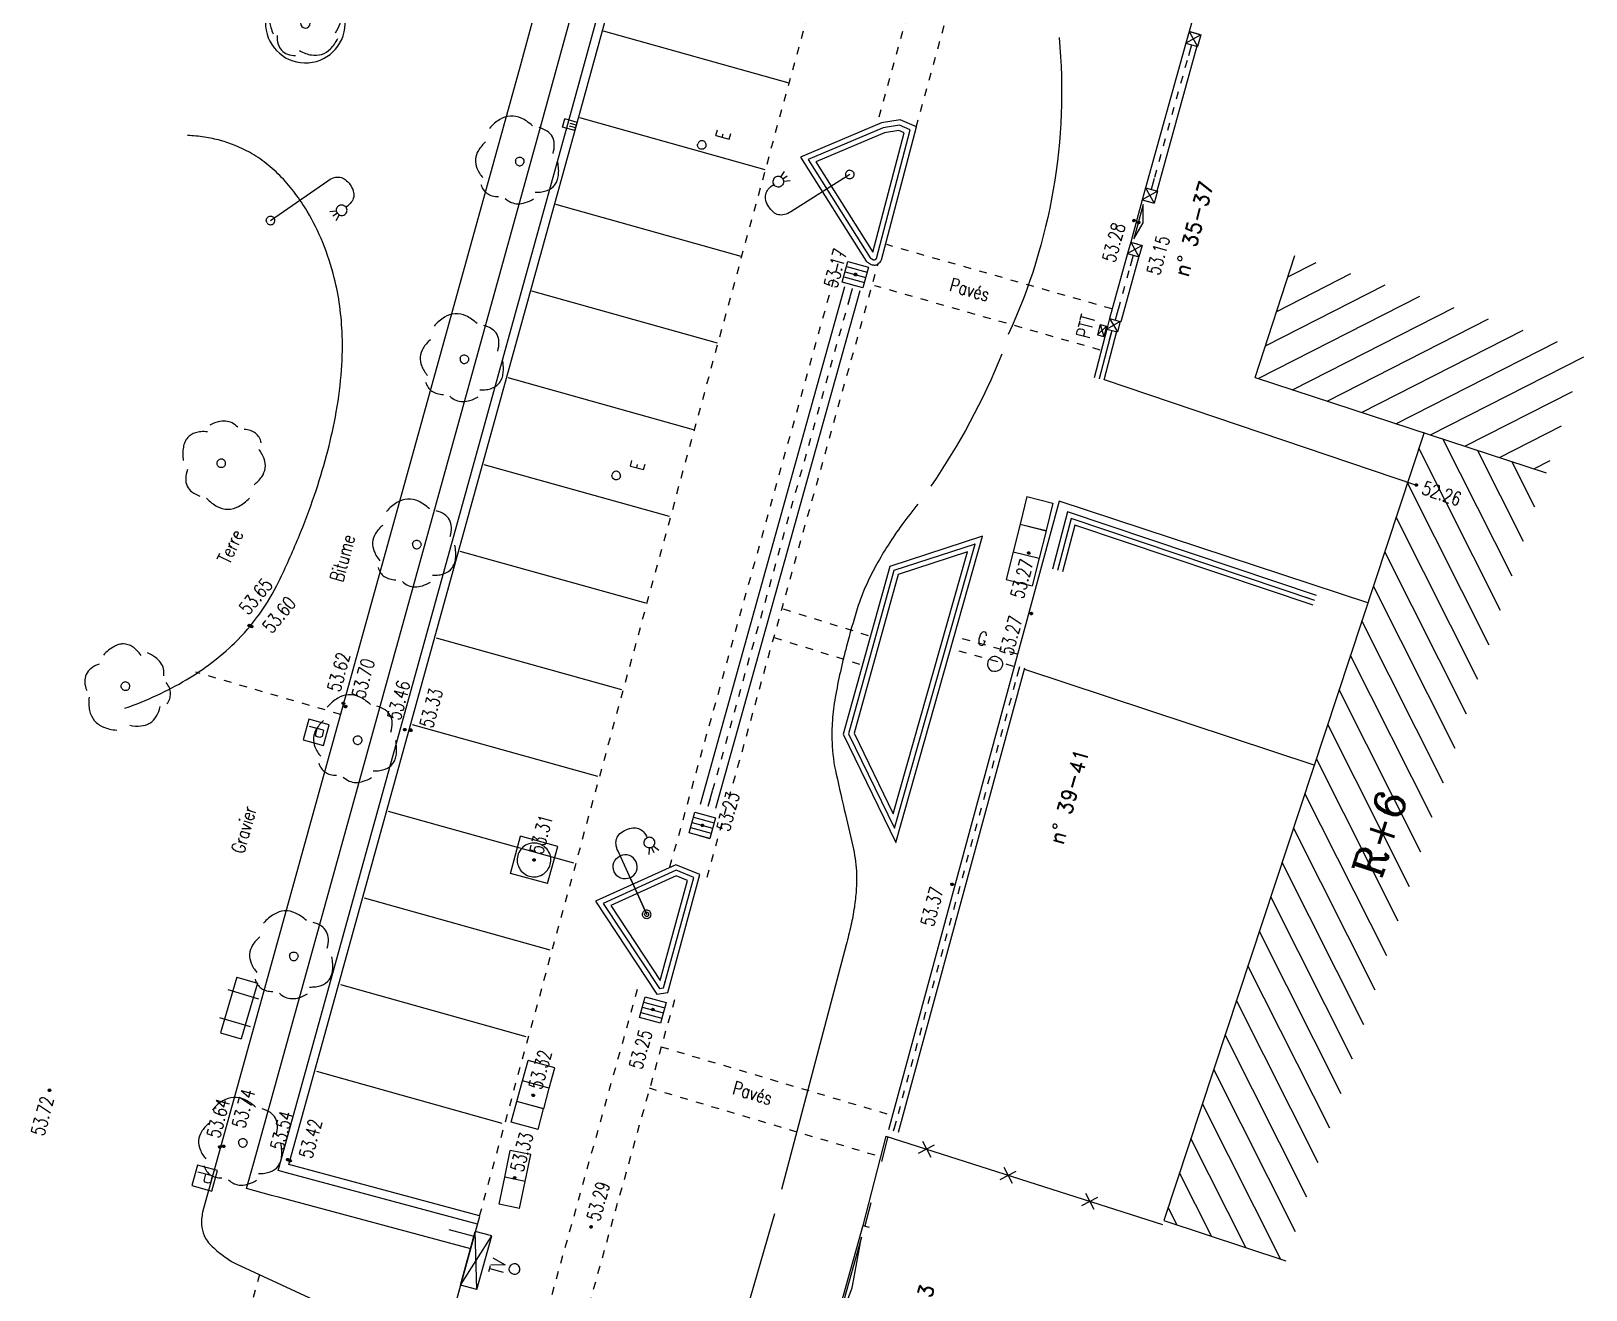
# Model space of a CAD drawing. Extents: x 661720 to 661930, y 6866381 to 6866956.
# Drawn here: x 661842.93 to 661879.24, y 6866882.86 to 6866912.25 of the extents above; entities that cross this region are included whole.
import ezdxf
from ezdxf.enums import TextEntityAlignment as Align

# ---------------------------------------------------------------- set-up
doc = ezdxf.new("R2010")
doc.units = 0
for name, pattern in [('CONTINU', [0]), ('JSI_007', [0.8, 0.3, -0.5]), ('JSI_MCL0', [1, 0.5, 0.5]), ('JSI_MCL3', [4.5, 3, -1.5]), ('JSI_TCO', [1, 0.5, 0.5]), ('JSI_TCO2', [1, 0.5, 0.5]), ('JSI_TIC', [0.2, 0.08, 0.01, -0.1, 0.01])]:
    doc.linetypes.add(name, pattern=pattern)
doc.layers.get('0').update_dxf_attribs({"linetype": 'CONTINUOUS'})
for name, color, linetype in [('ALTI', 140, 'CONTINUOUS'), ('BATI', 6, 'CONTINUOUS'), ('BORDURE', 7, 'CONTINU'), ('HACHURE', 7, 'CONTINUOUS'), ('LIMITE', 7, 'CONTINUOUS'), ('MARQUAGE', 7, 'CONTINUOUS'), ('MOB', 6, 'CONTINUOUS'), ('OBJASS', 22, 'CONTINUOUS'), ('OBJDIVERS', 104, 'CONTINUOUS'), ('OBJEAU', 4, 'CONTINUOUS'), ('OBJEP', 220, 'CONTINUOUS'), ('OBJGAZ', 30, 'CONTINUOUS'), ('OBJTELECOM', 3, 'CONTINUOUS'), ('SIGNAL', 6, 'CONTINUOUS'), ('TEXTE', 7, 'CONTINUOUS'), ('VEGETATION', 3, 'CONTINUOUS'), ('VOIRIE', 7, 'CONTINUOUS')]:
    doc.layers.add(name, color=color, linetype=linetype)
doc.styles.add('5-2', font='romand.shx', dxfattribs={"height": 0.35})
doc.styles.add('7-2', font='romanc.shx', dxfattribs={"height": 0.7})
doc.styles.get("Standard").update_dxf_attribs({"font": 'romans.shx'})
doc.linetypes.add('JSI_HAIED', pattern='A,0.48,0.06,-0.1,[138,jsi_form.shx,S=0.05,R=0,X=-0.1,Y=0],0.06', length=0.7)
doc.linetypes.add('JSI_HAIEG', pattern='A,0.48,0.06,-0.1,[137,jsi_form.shx,S=0.05,R=0,X=-0.1,Y=0],0.06', length=0.7)
doc.linetypes.add('JSI_MUD', pattern='A,0.0001,[130,jsi_form.shx,S=0.5,R=0,X=0.875,Y=0],-0.75', length=0.7501)
doc.linetypes.add('JSI_MUG', pattern='A,0.0001,[130,jsi_form.shx,S=0.5,R=0,X=-0.125,Y=0],-0.75', length=0.7501)
doc.linetypes.add('JSI_MUR', pattern='A,1e-06,-0.5,[130,jsi_form.shx,S=0.7,R=315,X=0.05,Y=0],-0.5', length=1.000001)

# ---------------------------------------------------------------- blocks, each defined once
blk = doc.blocks.new('$B_200')
at = {"color": 0, "linetype": 'BYBLOCK', "flags": 128}
for points in [[(0, -0.5, -0.414214), (-0.5, 0, -0.414214), (0, 0.5)], [(0, -0.5, 0.414214), (0.5, 0, 0.414214), (0, 0.5)]]:
    blk.add_lwpolyline(points, format="xyb", dxfattribs=at)
blk = doc.blocks.new('$B_220')
at = {"color": 0, "linetype": 'BYBLOCK', "flags": 128}
for points in [[(0.297, 0.272, 0.039633), (0.273, 0.344, 0.053426), (0.241, 0.401, 0.147584), (0.154, 0.47, 0.071882), (0.099, 0.483, 0.058066), (0.036, 0.48, 0.043501), (-0.035, 0.463, 0.032041), (-0.113, 0.431)], [(-0.195, 0.351, 0.077685), (-0.303, 0.336, 0.115926), (-0.379, 0.292, 0.119307), (-0.426, 0.217, 0.082378), (-0.441, 0.113)], [(0.461, -0.046, 0.087593), (0.487, 0.033, 0.096392), (0.482, 0.113, 0.080457), (0.446, 0.192, 0.056881), (0.379, 0.272)], [(-0.441, 0.033, 0.03619), (-0.474, -0.044, 0.046233), (-0.492, -0.116, 0.121403), (-0.482, -0.245, 0.119181), (-0.41, -0.354, 0.044648), (-0.351, -0.401, 0.034835), (-0.277, -0.443)], [(0.379, -0.364, 0.076898), (0.431, -0.319, 0.090424), (0.461, -0.265, 0.083207), (0.472, -0.2, 0.062964), (0.461, -0.126)], [(-0.113, -0.443, 0.078382), (0.005, -0.498, 0.113914), (0.113, -0.503, 0.115194), (0.21, -0.458, 0.080222), (0.297, -0.364)]]:
    blk.add_lwpolyline(points, format="xyb", dxfattribs=at)
blk = doc.blocks.new('$B_044')
at = {"color": 0, "linetype": 'BYBLOCK', "flags": 128}
for points in [[(0, 0, -1), (1, 0, -1)], [(0.438, 0, -1), (0.562, 0, -1)]]:
    blk.add_lwpolyline(points, format="xyb", close=True, dxfattribs=at)
for points in [[(0.766, 0.24, 0.039641), (0.742, 0.312, 0.053435), (0.71, 0.37, 0.147588), (0.623, 0.439, 0.071871), (0.567, 0.452, 0.058054), (0.505, 0.449, 0.043491), (0.434, 0.432, 0.032034), (0.356, 0.399)], [(0.336, 0.351, 0.077654), (0.229, 0.336, 0.115902), (0.152, 0.292, 0.119329), (0.106, 0.217, 0.08241), (0.09, 0.113)], [(0.899, 0.016, 0.087593), (0.924, 0.096, 0.096392), (0.919, 0.175, 0.080457), (0.884, 0.255, 0.056881), (0.817, 0.334)], [(0.153, 0.065, 0.036197), (0.119, -0.012, 0.046233), (0.102, -0.084, 0.121364), (0.112, -0.213, 0.119115), (0.184, -0.323, 0.044629), (0.243, -0.37, 0.034825), (0.317, -0.412)], [(0.848, -0.27, 0.076866), (0.899, -0.226, 0.090423), (0.93, -0.171, 0.083241), (0.94, -0.106, 0.063003), (0.93, -0.032)], [(0.387, -0.381, 0.078382), (0.505, -0.435, 0.113914), (0.613, -0.44, 0.115194), (0.71, -0.396, 0.080222), (0.797, -0.302)]]:
    blk.add_lwpolyline(points, format="xyb", dxfattribs=at)
blk = doc.blocks.new('$B_100')
at = {"color": 0, "linetype": 'BYBLOCK', "flags": 128}
for points in [[(0, 0.625, -0.4142136), (-0.1875, 0.8125, -0.4142136), (0, 1)], [(0, 0.625, 0.4142136), (0.1875, 0.8125, 0.4142136), (0, 1)]]:
    blk.add_lwpolyline(points, format="xyb", dxfattribs=at)
blk.add_lwpolyline([(0, 0.625), (0, 0)], dxfattribs=at)
blk = doc.blocks.new('$B_030')
at = {"color": 0, "linetype": 'BYBLOCK', "flags": 128}
for points in [[(0, 0), (0, 1)], [(0, 1), (1, 1)], [(0, 1), (1, 0)], [(0, 0), (1, 1)], [(1, 0), (1, 1)], [(0, 0), (1, 0)]]:
    blk.add_lwpolyline(points, dxfattribs=at)
blk = doc.blocks.new('$B_001')
at = {"color": 0, "linetype": 'BYBLOCK', "flags": 128}
for points in [[(0, 0), (0, 1)], [(0, 1), (1, 1)], [(1, 0), (1, 1)], [(0, 0), (1, 0)]]:
    blk.add_lwpolyline(points, dxfattribs=at)
blk = doc.blocks.new('$B_130')
at = {"color": 0, "linetype": 'BYBLOCK', "flags": 128}
for points in [[(0, 0), (0, 0.812, -0.08), (0.012, 0.895, -0.117647), (0.047, 0.953, -0.117647), (0.105, 0.988, -0.08), (0.188, 1, -0.08), (0.27, 0.988, -0.117647), (0.328, 0.953, -0.117647), (0.363, 0.895, -0.08), (0.375, 0.812)], [(0.375, 0.688, -0.414214), (0.312, 0.75, -0.414214), (0.375, 0.812)], [(0.375, 0.688, 0.414214), (0.438, 0.75, 0.414214), (0.375, 0.812)]]:
    blk.add_lwpolyline(points, format="xyb", dxfattribs=at)
for points in [[(0.344, 0.688), (0.312, 0.625)], [(0.375, 0.688), (0.375, 0.625)], [(0.406, 0.688), (0.438, 0.625)]]:
    blk.add_lwpolyline(points, dxfattribs=at)
blk = doc.blocks.new('$B_021')
at = {"color": 0, "linetype": 'BYBLOCK', "flags": 128}
for points in [[(0, 0), (0, 1)], [(0, 1), (1, 1)], [(0, 0), (1, 0)], [(0.34, 0), (0.34, 0.5)], [(0.66, 0), (0.66, 0.5)], [(1, 0), (1, 1)]]:
    blk.add_lwpolyline(points, dxfattribs=at)
blk = doc.blocks.new('$B_020')
at = {"color": 0, "linetype": 'BYBLOCK', "flags": 128}
for points in [[(0, 0), (0, 1)], [(0, 1), (1, 1)], [(1, 0), (1, 1)], [(0, 0), (1, 0)]]:
    blk.add_lwpolyline(points, dxfattribs=at)
for points in [[(0.5, 0.0625, -0.4142136), (0.0625, 0.5, -0.4142136), (0.5, 0.9375)], [(0.5, 0.0625, 0.4142136), (0.9375, 0.5, 0.4142136), (0.5, 0.9375)]]:
    blk.add_lwpolyline(points, format="xyb", dxfattribs=at)
blk = doc.blocks.new('$B_230')
blk.add_lwpolyline([(-0.498, -0.488), (0.498, -0.488), (0.498, 0.488), (-0.498, 0.488)], close=True)
at = {"color": 0, "linetype": 'BYBLOCK', "flags": 128}
for points in [[(-0.193, 0.309), (0.119, 0.315), (0.184, 0.222), (0.186, 0.066), (0.125, 0.002), (-0.187, -0.003)], [(-0.193, 0.309), (-0.181, -0.378)]]:
    blk.add_lwpolyline(points, dxfattribs=at)
blk = doc.blocks.new('$B_046')
at = {"color": 0, "linetype": 'BYBLOCK', "flags": 128}
for points in [[(0.25, -0.25), (0.25, 1.25)], [(0.75, -0.25), (0.75, 1.25)], [(0, 0), (0, 1)], [(0, 1), (1, 1)], [(1, 0), (1, 1)], [(0, 0), (1, 0)]]:
    blk.add_lwpolyline(points, dxfattribs=at)
blk = doc.blocks.new('$B_028')
at = {"color": 0, "linetype": 'BYBLOCK', "flags": 128}
for points in [[(0, 0.5), (0, -0.5), (0.094, -0.062)], [(-0.5, -0.5), (-0.5, 0)], [(0.5, 0), (0.5, -0.5)], [(-0.094, -0.062), (0, -0.5)], [(-0.5, -0.5), (0.5, -0.5)]]:
    blk.add_lwpolyline(points, dxfattribs=at)
blk = doc.blocks.new('$B_027')
at = {"color": 0, "linetype": 'BYBLOCK', "flags": 128}
for points in [[(-0.5, -0.5), (0.5, -0.5), (0.5, -0.188)], [(-0.5, -0.5), (-0.5, -0.188)]]:
    blk.add_lwpolyline(points, dxfattribs=at)
blk.add_lwpolyline([(-0.406, -0.406), (0.406, -0.406), (0, -0.188)], close=True, dxfattribs=at)
blk = doc.blocks.new('$B_210')
at = {"linetype": 'CONTINUOUS'}
blk.add_hatch(color=0, dxfattribs=at).paths.add_polyline_path([(0, -0.5, -1), (0, 0.5, -1)])
at = {"color": 0, "linetype": 'BYBLOCK', "flags": 128}
blk.add_lwpolyline([(0, -0.5, -1), (0, 0.5, -1)], format="xyb", close=True, dxfattribs=at)
blk = doc.blocks.new('GEOCROIX')
at = {"color": 0, "linetype": 'BYBLOCK'}
for p, q in [((-0.5, 0.5), (0.5, -0.5)), ((-0.5, -0.5), (0.5, 0.5))]:
    blk.add_line(p, q, dxfattribs=at)

msp = doc.modelspace()

# ---------------------------------------------------------------- hatches: boundary and pattern name
at = {"layer": 'HACHURE', "linetype": 'CONTINUOUS', "ltscale": 2}
h = msp.add_hatch(dxfattribs=at)
h.set_pattern_fill('_USER', color=256, scale=0.6, angle=26.972, style=0, pattern_type=0)
h.set_pattern_definition([(26.97201895, (50261.49716, 6738626.0907), (-0.27213318746, 0.5347368776), [])])
h.paths.add_polyline_path([(661872.444, 6866907.013), (661871.515, 6866904.16), (661878.31, 6866901.934), (661879.238, 6866904.787)])
h = msp.add_hatch(dxfattribs=at)
h.set_pattern_fill('_USER', color=256, scale=0.6, angle=116.7203, style=0, pattern_type=0)
h.set_pattern_definition([(116.7203, (661958.265, 6866695.073), (-0.5359272, -0.2697814), [])])
h.paths.add_polyline_path([(661875.461, 6866902.875), (661878.31, 6866901.934), (661872.234, 6866883.54), (661869.385, 6866884.481)])
at = {"layer": 'OBJASS', "linetype": 'CONTINUOUS', "ltscale": 2}
h = msp.add_hatch(dxfattribs=at)
h.set_pattern_fill('_USER', color=256, scale=0.125, angle=-15.5629, style=0, pattern_type=0)
h.set_pattern_definition([(344.437, (661862.35572, 6866906.25688), (0.033537, 0.120417), [])])
h.paths.add_polyline_path([(661862.356, 6866906.257), (661861.874, 6866906.391), (661862.008, 6866906.873), (661862.49, 6866906.738)])
h = msp.add_hatch(dxfattribs=at)
h.set_pattern_fill('_USER', color=256, scale=0.125, angle=-15.5843, style=0, pattern_type=0)
h.set_pattern_definition([(344.416, (661858.78034, 6866893.39824), (0.033582, 0.120405), [])])
h.paths.add_polyline_path([(661858.78, 6866893.398), (661858.299, 6866893.533), (661858.433, 6866894.014), (661858.915, 6866893.88)])
h = msp.add_hatch(dxfattribs=at)
h.set_pattern_fill('_USER', color=256, scale=0.1245, angle=164.824, style=0, pattern_type=0)
h.set_pattern_definition([(164.824, (661857.26872, 6866889.6984), (-0.032592, -0.120158), [])])
h.paths.add_polyline_path([(661857.269, 6866889.698), (661857.762, 6866889.565), (661857.632, 6866889.084), (661857.138, 6866889.218)])

# ---------------------------------------------------------------- linework, layer by layer
at = {"layer": 'BATI', "linetype": 'JSI_TCO2', "ltscale": 2, "elevation": 57.333, "flags": 128}
for points in [[(661871.515, 6866904.16), (661872.444, 6866907.013)], [(661871.515, 6866904.16), (661878.31, 6866901.934)], [(661875.461, 6866902.875), (661869.385, 6866884.481)], [(661869.385, 6866884.481), (661872.234, 6866883.54)]]:
    msp.add_lwpolyline(points, dxfattribs=at)
at = {"layer": 'BORDURE', "linetype": 'JSI_MUD', "ltscale": 0.37}
msp.add_line((661862.013, 6866905.883, 110.511), (661862.112, 6866906.239, 110.509), dxfattribs=at)
at = {"layer": 'BORDURE', "linetype": 'JSI_MUG', "ltscale": 0.37}
msp.add_line((661858.746, 6866894.152, 110.572), (661858.845, 6866894.508, 110.57), dxfattribs=at)
at = {"layer": 'BORDURE', "linetype": 'JSI_TCO', "ltscale": 2, "elevation": 57.333, "flags": 128}
for points in [[(661864.487, 6866925.21, 0.028467), (661864.496, 6866925.835, 0.036176), (661864.432, 6866926.386, 0.045281), (661864.296, 6866926.863, 0.054193), (661864.088, 6866927.265, 0.103391), (661863.562, 6866927.783, 0.022134), (661863.075, 6866928.069, 0.026622), (661862.608, 6866928.286, 0.036011), (661862.108, 6866928.445, 0.042878), (661861.632, 6866928.518, 0.011615), (661861.084, 6866928.54, 0.015663), (661860.611, 6866928.534, 0.021594), (661860.217, 6866928.5, 0.041714), (661859.627, 6866928.372, 0.034498), (661859.27, 6866928.234, 0.035634), (661859.087, 6866928.133, 0.04761), (661858.945, 6866928.019, 0.061377), (661858.844, 6866927.895, 0.07179), (661858.785, 6866927.76), (661854.351, 6866911.43), (661846.939, 6866884.67)], [(661845.125, 6866896.439, 0.022905), (661845.876, 6866896.744, 0.025769), (661846.553, 6866897.1, 0.028556), (661847.155, 6866897.505, 0.030963), (661847.683, 6866897.961, 0.087656), (661848.719, 6866899.401, 0.014258), (661849.176, 6866900.42, 0.015861), (661849.55, 6866901.411, 0.016936), (661849.832, 6866902.339, 0.018649), (661850.038, 6866903.24, 0.025394), (661850.173, 6866904.217, 0.029204), (661850.198, 6866905.137, 0.025985), (661850.14, 6866905.829, 0.028126), (661850.013, 6866906.485, 0.034136), (661849.743, 6866907.313, 0.038878), (661849.38, 6866908.043, 0.054693), (661848.781, 6866908.834, 0.037151), (661848.424, 6866909.159, 0.039103), (661848.031, 6866909.42, 0.06038), (661847.352, 6866909.695, 0.028111), (661846.98, 6866909.774, 0.026021), (661846.588, 6866909.813)], [(661846.939, 6866884.67, 0.031922), (661846.916, 6866884.52, 0.037393), (661846.914, 6866884.379, 0.088375), (661846.973, 6866884.127, 0.055994), (661847.051, 6866883.992, 0.051382), (661847.161, 6866883.871, 0.026755), (661847.467, 6866883.621, 0.020062), (661847.602, 6866883.531, 0.027253), (661847.724, 6866883.466), (661852.494, 6866881.253), (661853.411, 6866884.577)]]:
    msp.add_lwpolyline(points, format="xyb", dxfattribs=at)
for points in [[(661853.407, 6866884.586), (661848.948, 6866885.785), (661855.658, 6866910.022), (661860.159, 6866926.401), (661864.487, 6866925.21)], [(661858.567, 6866894.201), (661861.934, 6866906.289)], [(661858.924, 6866894.102), (661862.29, 6866906.19)], [(661867.987, 6866904.111), (661875.28, 6866901.65)], [(661874.148, 6866898.899), (661866.941, 6866901.276), (661865.899, 6866897.439)], [(661872.897, 6866895.113), (661866.141, 6866897.343)]]:
    msp.add_lwpolyline(points, dxfattribs=at)
at = {"layer": 'BORDURE', "linetype": 'JSI_TIC', "ltscale": 2, "elevation": 57.333, "flags": 128}
msp.add_lwpolyline([(661858.746, 6866894.152), (661862.112, 6866906.239)], dxfattribs=at)
at = {"layer": 'LIMITE', "linetype": 'JSI_MUG', "ltscale": 0.27}
for p, q in [((661870.027, 6866911.93, 110.578), (661869.955, 6866911.67, 110.578)), ((661868.668, 6866907.019, 110.577), (661868.596, 6866906.759, 110.579))]:
    msp.add_line(p, q, dxfattribs=at)
at = {"layer": 'LIMITE', "linetype": 'JSI_MUD', "ltscale": 0.27}
for p, q in [((661869.158, 6866908.811, 110.58), (661869.086, 6866908.551, 110.58)), ((661868.32, 6866905.76, 110.586), (661868.248, 6866905.5, 110.588))]:
    msp.add_line(p, q, dxfattribs=at)
at = {"layer": 'LIMITE', "linetype": 'JSI_MUD', "ltscale": 0.24}
for p, q in [((661862.407, 6866907.143, 110.523), (661862.524, 6866906.958, 110.522)), ((661864.97, 6866900.257, 110.618), (661864.974, 6866900.271, 110.618)), ((661866.963, 6866899.889, 110.587), (661866.902, 6866899.657, 110.589)), ((661857.603, 6866889.895, 110.613), (661857.703, 6866889.911, 110.612))]:
    msp.add_line(p, q, dxfattribs=at)
at = {"layer": 'LIMITE', "linetype": 'JSI_TCO', "ltscale": 2}
msp.add_line((661868.276, 6866905.233, 110.59), (661867.982, 6866904.098, 110.562), dxfattribs=at)
at = {"layer": 'LIMITE', "linetype": 'JSI_MUG', "ltscale": 0.23}
msp.add_line((661868.165, 6866905.262, 110.59), (661868.107, 6866905.04, 110.584), dxfattribs=at)
at = {"layer": 'LIMITE', "linetype": 'JSI_MUD', "ltscale": 0.23}
msp.add_line((661867.928, 6866904.349, 110.568), (661867.871, 6866904.127, 110.562), dxfattribs=at)
at = {"layer": 'LIMITE', "linetype": 'JSI_MUG', "ltscale": 0.24}
for p, q in [((661864.974, 6866900.271, 110.614), (661864.96, 6866900.267, 110.614)), ((661872.909, 6866898.956, 109.825), (661872.681, 6866899.033, 109.855)), ((661857.703, 6866889.911, 110.611), (661857.746, 6866890.068, 110.61))]:
    msp.add_line(p, q, dxfattribs=at)
at = {"layer": 'LIMITE', "linetype": 'JSI_TCO', "ltscale": 2, "elevation": 57.333, "flags": 128}
for points in [[(661869.897, 6866911.966), (661868.956, 6866908.587)], [(661870.157, 6866911.894), (661869.216, 6866908.515)], [(661868.538, 6866907.055), (661868.118, 6866905.536)], [(661868.799, 6866906.983), (661868.378, 6866905.464)], [(661868.054, 6866905.291), (661867.759, 6866904.156)], [(661872.947, 6866899.07), (661867.136, 6866901.026), (661866.786, 6866899.688)], [(661865.899, 6866897.439), (661862.95, 6866886.595)], [(661866.13, 6866897.376), (661863.182, 6866886.532)]]:
    msp.add_lwpolyline(points, dxfattribs=at)
at = {"layer": 'LIMITE', "linetype": 'JSI_TIC', "ltscale": 2, "elevation": 57.333, "flags": 128}
for points in [[(661870.027, 6866911.93), (661869.086, 6866908.551)], [(661868.668, 6866907.019), (661868.248, 6866905.5)], [(661866.014, 6866897.408), (661863.066, 6866886.563)]]:
    msp.add_lwpolyline(points, dxfattribs=at)
at = {"layer": 'LIMITE', "linetype": 'JSI_TCO', "ltscale": 2, "elevation": 57.333, "flags": 128}
msp.add_lwpolyline([(661862.434, 6866906.876, 0.027254), (661862.495, 6866906.833, 0.039018), (661862.551, 6866906.803, 0.056839), (661862.601, 6866906.788, 0.079454), (661862.645, 6866906.787, 0.105868), (661862.686, 6866906.802, 0.059693), (661862.756, 6866906.856, 0.127635), (661862.788, 6866906.906), (661863.605, 6866910.014), (661863.224, 6866910.175), (661862.793, 6866910.108), (661860.9, 6866909.305)], format="xyb", close=True, dxfattribs=at)
at = {"layer": 'LIMITE', "linetype": 'JSI_MUR', "ltscale": 0.24, "elevation": 57.333, "flags": 128}
msp.add_lwpolyline([(661862.524, 6866906.958, 0.055232), (661862.596, 6866906.915, 0.049804), (661862.62, 6866906.907, 0.036992), (661862.626, 6866906.906, 0.035436), (661862.663, 6866906.933, 0.032433), (661862.673, 6866906.943), (661863.463, 6866909.944), (661863.209, 6866910.051), (661862.826, 6866909.992), (661861.077, 6866909.25)], format="xyb", close=True, dxfattribs=at)
at = {"layer": 'LIMITE', "linetype": 'JSI_MUR', "ltscale": 0.23, "elevation": 57.333, "flags": 128}
msp.add_lwpolyline([(661868.165, 6866905.262), (661867.871, 6866904.127)], dxfattribs=at)
at = {"layer": 'LIMITE', "linetype": 'JSI_MUR', "ltscale": 0.24, "elevation": 57.333, "flags": 128}
msp.add_lwpolyline([(661872.909, 6866898.956), (661867.22, 6866900.871), (661866.902, 6866899.657)], dxfattribs=at)
at = {"layer": 'LIMITE', "linetype": 'JSI_TCO', "ltscale": 2, "elevation": 57.333, "flags": 128}
for points in [[(661865.151, 6866900.455), (661862.984, 6866899.749), (661861.894, 6866895.832), (661863.124, 6866893.301)], [(661857.799, 6866889.804), (661858.548, 6866892.556), (661857.991, 6866892.786), (661856.111, 6866891.933), (661857.546, 6866889.765)]]:
    msp.add_lwpolyline(points, close=True, dxfattribs=at)
at = {"layer": 'LIMITE', "linetype": 'JSI_MUR', "ltscale": 0.24, "elevation": 57.333, "flags": 128}
for points in [[(661864.974, 6866900.271), (661863.082, 6866899.655), (661862.021, 6866895.843), (661863.094, 6866893.636)], [(661857.703, 6866889.911), (661858.405, 6866892.486), (661857.993, 6866892.655), (661856.289, 6866891.882), (661857.603, 6866889.895)]]:
    msp.add_lwpolyline(points, close=True, dxfattribs=at)
at = {"layer": 'LIMITE', "linetype": 'JSI_MUG', "ltscale": 0.24, "elevation": 57.333, "flags": 128}
msp.add_lwpolyline([(661866.014, 6866897.408), (661865.951, 6866897.176)], dxfattribs=at)
at = {"layer": 'LIMITE', "linetype": 'JSI_MUD', "ltscale": 0.24, "elevation": 57.333, "flags": 128}
msp.add_lwpolyline([(661863.129, 6866886.795), (661863.066, 6866886.563)], dxfattribs=at)
at = {"layer": 'LIMITE', "linetype": 'CONTINUOUS', "ltscale": 2, "elevation": 57.333, "flags": 128}
msp.add_lwpolyline([(661862.89, 6866886.448), (661862.352, 6866884.364)], dxfattribs=at)
at = {"layer": 'LIMITE', "linetype": 'JSI_007', "ltscale": 2, "elevation": 57.333, "flags": 128}
msp.add_lwpolyline([(661862.938, 6866886.436), (661862.401, 6866884.352)], dxfattribs=at)
at = {"layer": 'LIMITE', "elevation": 57.333, "flags": 128}
msp.add_lwpolyline([(661862.89, 6866886.448), (661869.354, 6866884.386)], dxfattribs=at)
at = {"layer": 'LIMITE', "linetype": 'JSI_TCO', "ltscale": 2}
for points in [[(661862.586, 6866907.084, 110.516), (661863.32, 6866909.874, 110.487), (661863.194, 6866909.927, 110.483), (661862.86, 6866909.876, 110.491), (661861.254, 6866909.194, 110.533), (661862.586, 6866907.084, 110.516)], [(661872.871, 6866898.842, 109.825), (661867.303, 6866900.716, 110.567), (661867.019, 6866899.627, 110.589)], [(661864.798, 6866900.088, 110.616), (661863.18, 6866899.56, 110.596), (661862.149, 6866895.855, 110.634), (661863.064, 6866893.972, 110.675), (661864.798, 6866900.088, 110.616)], [(661857.625, 6866890.08, 110.613), (661858.261, 6866892.415, 110.601), (661857.995, 6866892.524, 110.606), (661856.467, 6866891.831, 110.632), (661857.625, 6866890.08, 110.613)]]:
    msp.add_polyline3d(points, dxfattribs=at)
at = {"layer": 'LIMITE', "linetype": 'JSI_MUG', "ltscale": 0.24}
for points in [[(661862.524, 6866906.958, 110.52), (661862.544, 6866906.943, 110.518), (661862.58, 6866906.921, 110.516), (661862.596, 6866906.915, 110.514)], [(661862.596, 6866906.915, 110.514), (661862.603, 6866906.912, 110.514), (661862.615, 6866906.908, 110.512), (661862.62, 6866906.907, 110.512)], [(661862.62, 6866906.907, 110.512), (661862.622, 6866906.906, 110.511), (661862.625, 6866906.906, 110.51), (661862.626, 6866906.906, 110.51)]]:
    msp.add_open_spline(points, degree=2, dxfattribs=at)
at = {"layer": 'MARQUAGE', "linetype": 'JSI_MCL0', "ltscale": 2, "elevation": 57.333, "flags": 128}
for points in [[(661860.633, 6866911.036), (661856.302, 6866912.247)], [(661860.075, 6866909.012), (661855.744, 6866910.223)], [(661859.517, 6866906.988), (661855.186, 6866908.198)], [(661858.958, 6866904.963), (661854.628, 6866906.174)], [(661858.4, 6866902.939), (661854.07, 6866904.15)], [(661857.842, 6866900.915), (661853.512, 6866902.125)], [(661857.284, 6866898.89), (661852.954, 6866900.101)], [(661856.726, 6866896.866), (661852.396, 6866898.077)], [(661856.168, 6866894.842), (661851.838, 6866896.052)], [(661855.61, 6866892.818), (661851.28, 6866894.028)], [(661855.052, 6866890.793), (661850.722, 6866892.004)], [(661854.494, 6866888.769), (661850.164, 6866889.98)], [(661853.936, 6866886.745), (661849.606, 6866887.955)]]:
    msp.add_lwpolyline(points, dxfattribs=at)
for points in [[(661866.939, 6866912.097, -0.131317), (661865.751, 6866905.163)], [(661863.638, 6866901.206, 0.012384), (661863.268, 6866900.721, 0.014238), (661862.946, 6866900.25, 0.016427), (661862.675, 6866899.795, 0.018983), (661862.452, 6866899.354, 0.0317), (661862.224, 6866898.761, 0.011548), (661861.973, 6866897.888, 0.020405), (661861.71, 6866896.691, 0.025844), (661861.643, 6866896.154, 0.028261), (661861.635, 6866895.636, 0.045809), (661861.733, 6866894.897, 0.000243), (661861.947, 6866893.961, 0.000336), (661862.134, 6866893.147, -0.048395), (661862.206, 6866892.565, -0.023935), (661862.199, 6866892.19, -0.020823), (661862.156, 6866891.791, -0.018044), (661862.077, 6866891.366, -0.015633), (661861.962, 6866890.917), (661860.452, 6866885.199)]]:
    msp.add_lwpolyline(points, format="xyb", dxfattribs=at)
at = {"layer": 'MARQUAGE', "linetype": 'JSI_MCL3', "ltscale": 2, "elevation": 57.333, "flags": 128}
msp.add_lwpolyline([(661865.6, 6866904.704, -0.054557), (661863.942, 6866901.625)], format="xyb", dxfattribs=at)
msp.add_lwpolyline([(661860.294, 6866884.637), (661859.551, 6866882.08)], dxfattribs=at)
at = {"layer": 'OBJASS', "linetype": 'JSI_TCO', "ltscale": 2, "elevation": 57.333, "flags": 128}
for points in [[(661862.356, 6866906.257), (661861.874, 6866906.391), (661862.008, 6866906.873), (661862.49, 6866906.738)], [(661858.78, 6866893.398), (661858.299, 6866893.533), (661858.433, 6866894.014), (661858.915, 6866893.88)], [(661857.269, 6866889.698), (661857.762, 6866889.565), (661857.632, 6866889.084), (661857.138, 6866889.218)]]:
    msp.add_lwpolyline(points, close=True, dxfattribs=at)
at = {"layer": 'VEGETATION', "linetype": 'JSI_HAIEG', "ltscale": 2, "elevation": 57.333, "flags": 128}
msp.add_lwpolyline([(661853.199, 6866883.814), (661848.741, 6866885.012), (661848.546, 6866885.065), (661847.962, 6866885.222), (661848.124, 6866885.804), (661848.177, 6866885.998), (661854.887, 6866910.234), (661859.388, 6866926.613), (661859.441, 6866926.806), (661859.6, 6866927.384), (661860.178, 6866927.225), (661860.371, 6866927.172), (661864.7, 6866925.981)], dxfattribs=at)
at = {"layer": 'VEGETATION', "linetype": 'JSI_HAIED', "ltscale": 2, "elevation": 57.333, "flags": 128}
msp.add_lwpolyline([(661853.355, 6866884.393), (661848.896, 6866885.592), (661848.702, 6866885.644), (661848.756, 6866885.838), (661855.466, 6866910.075), (661859.966, 6866926.454), (661860.019, 6866926.647), (661860.212, 6866926.594), (661864.541, 6866925.402)], dxfattribs=at)
at = {"layer": 'VEGETATION', "linetype": 'JSI_MUG', "ltscale": 0.6, "elevation": 57.333, "flags": 128}
msp.add_lwpolyline([(661853.277, 6866884.104), (661852.698, 6866884.259)], dxfattribs=at)
at = {"layer": 'VOIRIE', "linetype": 'JSI_TIC', "ltscale": 2, "elevation": 57.333, "flags": 128}
for points in [[(661853.407, 6866884.586), (661866.414, 6866932.19)], [(661862.733, 6866910.246), (661866.665, 6866924.429)], [(661863.6, 6866910.006), (661867.533, 6866924.189)], [(661857.85, 6866892.737), (661861.843, 6866907.054)], [(661868.173, 6866905.763), (661862.912, 6866907.263)], [(661858.717, 6866892.495), (661862.71, 6866906.812)], [(661867.899, 6866904.802), (661862.638, 6866906.301)], [(661860.495, 6866898.756), (661862.565, 6866898.113)], [(661860.287, 6866898.087), (661862.357, 6866897.445)], [(661865.955, 6866897.704), (661864.484, 6866898.119)], [(661865.874, 6866897.416), (661864.403, 6866897.83)], [(661850.164, 6866896.292), (661846.781, 6866897.279)], [(661854.688, 6866881.29), (661857.105, 6866889.911)], [(661855.555, 6866881.047), (661857.972, 6866889.668)], [(661862.924, 6866886.961), (661857.656, 6866888.525)], [(661862.639, 6866886.002), (661857.371, 6866887.567)], [(661848.269, 6866883.219), (661847.105, 6866879.036)]]:
    msp.add_lwpolyline(points, dxfattribs=at)

# ---------------------------------------------------------------- block references
at = {"layer": 'ALTI', "linetype": 'CONTINUOUS', "yscale": 0.0600000000834948}
for p, xscale, rotation in [((661868.686, 6866907.828, 57.333), 0.0599999996188523, 254.5304068850527), ((661868.797, 6866907.78, 57.333), 0.0599999996188523, 254.5304068850527), ((661862.182, 6866906.565, 57.333), 0.0600000000875931, 74.43709598631999), ((661875.28, 6866901.65, 57.333), 0.0599999998235517, 341.355649196727), ((661866.231, 6866900.064, 57.333), 0.0600000001809278, 254.7961626023218), ((661866.287, 6866898.652, 57.333), 0.0600000001809278, 254.7961626023218), ((661848.027, 6866898.369, 57.333), 0.0600000002102245, 50.23265534190526), ((661848.081, 6866898.344, 57.333), 0.0599999999331943, 50.40124228287036), ((661850.228, 6866896.553, 57.333), 0.0599999997043992, 254.5186575363137), ((661850.276, 6866896.479, 57.333), 0.0599999997043992, 254.5186575363137), ((661851.661, 6866895.94, 57.333), 0.0600000000150753, 74.52491154425648), ((661851.799, 6866895.928, 57.333), 0.0600000000150753, 74.52491154425648), ((661858.607, 6866893.706, 57.333), 0.0600000001662028, 74.41574612686429), ((661854.677, 6866892.897, 57.333), 0.0600000001874521, 74.71741184146991), ((661864.442, 6866892.327, 57.333), 0.0600000000130456, 254.7895179145671), ((661857.45, 6866889.404, 57.333), 0.0600000000083853, 8.926169571553173), ((661843.363, 6866887.52, 57.333), 0.0599999997043992, 254.5186575363137), ((661854.658, 6866887.4, 57.333), 0.0600000001874521, 74.71741184146991), ((661847.341, 6866886.195, 57.333), 0.0599999997043992, 254.5186575363137), ((661847.431, 6866886.209, 57.333), 0.0599999997043992, 254.5186575363137), ((661848.927, 6866885.897, 57.333), 0.0600000000150753, 74.52491154425648), ((661848.983, 6866885.875, 57.333), 0.0600000000150753, 74.52491154425648), ((661854.223, 6866885.475, 57.333), 0.0600000001874521, 74.71741184146991), ((661856.007, 6866884.329, 57.333), 0.0599999995599961, 74.33922352576899)]:
    msp.add_blockref('$B_210', p, dxfattribs=dict(at, xscale=xscale, rotation=rotation))
at = {"layer": 'LIMITE', "linetype": 'CONTINUOUS'}
for name, p, xscale, yscale, rotation in [('$B_028', (661870.557, 6866913.39, 57.333), 2.529236977972584, 0.5000000000742785, 254.3574259106365), ('$B_030', (661869.975, 6866912.24, 57.333), 0.2840886659703447, 0.2840999997760499, 254.1276425766018), ('$B_030', (661868.956, 6866908.587, 57.333), 0.2886788182288922, 0.2887000004123568, 254.563256143488), ('$B_027', (661868.989, 6866907.75, 57.333), 1.024665574631227, 0.5000000000742785, 255.0799336918139), ('$B_030', (661868.615, 6866907.319, 57.333), 0.275011363586807, 0.2749999999944842, 253.7796163920996), ('$B_030', (661868.118, 6866905.536, 57.333), 0.2532569643147683, 0.2533000003724664, 255.3016491890982), ('$B_027', (661862.197, 6866882.879, 57.333), 2.945002819593821, 0.5000000000742785, 254.4025714888834)]:
    msp.add_blockref(name, p, dxfattribs=dict(at, xscale=xscale, yscale=yscale, rotation=rotation))
at = {"layer": 'LIMITE', "xscale": 0.2999999998859035, "yscale": 0.3000000004174739, "zscale": 0.2999999999999972, "rotation": 342.3030899871022}
for p in [(661863.842, 6866886.144, 57.333), (661865.748, 6866885.536, 57.333), (661867.653, 6866884.928, 57.333)]:
    msp.add_blockref('GEOCROIX', p, dxfattribs=at)
at = {"layer": 'MOB', "linetype": 'CONTINUOUS'}
for name, p, xscale, yscale, rotation in [('$B_230', (661849.59, 6866895.877, 57.333), 0.5000000004571319, 0.5000000000742785, 254.5186575274949), ('$B_046', (661847.739, 6866890.158, 57.333), 1.354032026769138, 0.5000000000742785, 253.5375319221502), ('$B_230', (661846.987, 6866885.468, 57.333), 0.5000000004571319, 0.5000000000742785, 254.5186575274949), ('$B_200', (661854.221, 6866883.343, 57.333), 0.2500000004189976, 0.2499999995714944, 74.33922366124867)]:
    msp.add_blockref(name, p, dxfattribs=dict(at, xscale=xscale, yscale=yscale, rotation=rotation))
at = {"layer": 'OBJASS', "linetype": 'CONTINUOUS', "xscale": 0.8999600105121973, "yscale": 0.9000000003201547, "rotation": 74.71836991127519}
msp.add_blockref('$B_020', (661854.992, 6866892.344, 57.333), dxfattribs=at)
at = {"layer": 'OBJDIVERS', "linetype": 'CONTINUOUS'}
for name, p, xscale, yscale, rotation in [('$B_001', (661855.034, 6866887.564, 57.333), 0.499982849226923, 0.6499999998173706, 74.7211572356782), ('$B_001', (661854.902, 6866887.082, 57.333), 0.5000083998936043, 0.6499999998173706, 74.7100783323931), ('$B_001', (661854.77, 6866886.6, 57.333), 0.4999828501253278, 0.6499999998173706, 74.72115726380214), ('$B_001', (661854.47, 6866885.388, 57.333), 0.6423014634496871, 0.4884000002505115, 78.33324200116252), ('$B_001', (661854.34, 6866884.759, 57.333), 0.6423208703280991, 0.4884000002505115, 78.32449135380806), ('$B_030', (661853.342, 6866882.864, 57.333), 1.300030468823202, 0.4000000002458762, 74.58158571361957)]:
    msp.add_blockref(name, p, dxfattribs=dict(at, xscale=xscale, yscale=yscale, rotation=rotation))
at = {"layer": 'OBJEAU', "linetype": 'CONTINUOUS'}
for name, p, xscale, yscale, rotation in [('$B_021', (661855.632, 6866909.925, 57.333), 0.1999719979116794, 0.3000000004174739, 74.56539995707438), ('$B_200', (661858.596, 6866909.59, 57.333), 0.1999999997673644, 0.1999999996568045, 74.71741172825077), ('$B_200', (661856.597, 6866901.872, 57.333), 0.1999999997673644, 0.1999999996568045, 74.71741172825077)]:
    msp.add_blockref(name, p, dxfattribs=dict(at, xscale=xscale, yscale=yscale, rotation=rotation))
at = {"layer": 'OBJEP', "linetype": 'CONTINUOUS'}
for name, p, xscale, yscale, rotation in [('$B_130', (661862.048, 6866908.899, 57.333), 2.000000000202451, 2.000000000297114, 122.2607829185143), ('$B_130', (661848.526, 6866907.829, 57.333), 2.000000000210222, 2.000000000297114, 304.7722563173131), ('$B_200', (661862.048, 6866908.899, 57.333), 0.1999999996264692, 0.1999999996568045, 122.2607829897208), ('$B_200', (661848.526, 6866907.829, 57.333), 0.2000000000210222, 0.1999999996568045, 304.7722563173131), ('$B_130', (661857.309, 6866891.625, 57.333), 2.00000000000215, 2.000000000297114, 24.41393132499285), ('$B_200', (661857.309, 6866891.625, 57.333), 0.1999999999896144, 0.1999999996568045, 24.41393132637132)]:
    msp.add_blockref(name, p, dxfattribs=dict(at, xscale=xscale, yscale=yscale, rotation=rotation))
at = {"layer": 'OBJGAZ', "linetype": 'CONTINUOUS', "xscale": 0.3499999999449634, "yscale": 0.3500000003311864, "rotation": 164.2503621646322}
msp.add_blockref('$B_200', (661865.439, 6866897.47, 57.333), dxfattribs=at)
at = {"layer": 'OBJTELECOM', "linetype": 'CONTINUOUS'}
for name, p, xscale, yscale, rotation in [('$B_030', (661867.899, 6866905.4, 57.333), 0.2499814792443844, 0.1499999997430921, 255.466044475812), ('$B_001', (661866.186, 6866901.382, 57.333), 0.6651829300171589, 0.6258999997825974, 256.0175359731346), ('$B_001', (661866.026, 6866900.736, 57.333), 0.6651595897197893, 0.6258999997825974, 256.0259117603571), ('$B_001', (661865.865, 6866900.091, 57.333), 0.6651829300171589, 0.6258999997825974, 256.0175359731346)]:
    msp.add_blockref(name, p, dxfattribs=dict(at, xscale=xscale, yscale=yscale, rotation=rotation))
at = {"layer": 'SIGNAL', "linetype": 'CONTINUOUS'}
for name, xscale, yscale, rotation in [('$B_100', 1.500000000028114, 1.500000000222835, 24.41393132453337), ('$B_200', 0.0999999999948072, 0.0999999998284023, 24.41393132637132)]:
    msp.add_blockref(name, (661857.309, 6866891.625, 57.333), dxfattribs=dict(at, xscale=xscale, yscale=yscale, rotation=rotation))
at = {"layer": 'VEGETATION', "linetype": 'CONTINUOUS'}
for name, p, xscale, yscale, rotation in [('$B_044', (661849.317, 6866911.506, 57.333), 1.860659993439467, 1.86069999999055, 88.76758774153836), ('$B_220', (661854.34, 6866909.206, 57.333), 1.999999999940242, 2.000000000297114, 254.5186575228937), ('$B_200', (661854.34, 6866909.206, 57.333), 0.199999999984702, 0.1999999996568045, 254.5186575325358), ('$B_220', (661853.049, 6866904.588, 57.333), 1.999999999940242, 2.000000000297114, 254.5186575228937), ('$B_200', (661853.049, 6866904.588, 57.333), 0.199999999984702, 0.1999999996568045, 254.5186575325358), ('$B_220', (661847.374, 6866902.156, 57.333), 1.999999999865076, 2.000000000297114, 71.19638312154228), ('$B_200', (661847.374, 6866902.156, 57.333), 0.2000000004273161, 0.1999999996568045, 71.19638316454119), ('$B_220', (661851.938, 6866900.261, 57.333), 1.999999999940242, 2.000000000297114, 254.5186575228937), ('$B_200', (661851.938, 6866900.261, 57.333), 0.199999999984702, 0.1999999996568045, 254.5186575325358), ('$B_220', (661845.137, 6866896.952, 57.333), 2.000000000174925, 2.000000000297114, 20.76212823091684), ('$B_200', (661845.137, 6866896.952, 57.333), 0.1999999999405783, 0.1999999996568045, 20.76212818220347), ('$B_220', (661850.556, 6866895.695, 57.333), 1.999999999940242, 2.000000000297114, 254.5186575228937), ('$B_200', (661850.556, 6866895.695, 57.333), 0.199999999984702, 0.1999999996568045, 254.5186575325358), ('$B_220', (661849.066, 6866890.647, 57.333), 1.999999999940242, 2.000000000297114, 254.5186575228937), ('$B_200', (661849.066, 6866890.647, 57.333), 0.199999999984702, 0.1999999996568045, 254.5186575325358), ('$B_220', (661847.875, 6866886.293, 57.333), 1.999999999940242, 2.000000000297114, 254.5186575228937), ('$B_200', (661847.875, 6866886.293, 57.333), 0.199999999984702, 0.1999999996568045, 254.5186575325358)]:
    msp.add_blockref(name, p, dxfattribs=dict(at, xscale=xscale, yscale=yscale, rotation=rotation))

# ---------------------------------------------------------------- texts
at = {"layer": 'ALTI', "linetype": 'CONTINUOUS', "width": 0.75}
for s, rotation, p in [('53.28', 74.5304, (661868.489, 6866907.717, 57.333)), ('53.27', 74.7962, (661866.09, 6866898.54, 57.333)), ('53.62', 74.5187, (661850.394, 6866897.688, 57.333)), ('53.37', 74.7895, (661864.245, 6866892.214, 57.333)), ('53.64', 74.5187, (661847.581, 6866887.269, 57.333))]:
    msp.add_text(s, height=0.32, rotation=rotation, dxfattribs=at).set_placement(p, align=Align.RIGHT)
for s, rotation, p in [('53.15', 74.5304, (661869.22, 6866907.506, 57.333)), ('53.70', 74.5187, (661850.658, 6866897.625, 57.333)), ('53.74', 74.5187, (661847.86, 6866887.586, 57.333))]:
    msp.add_text(s, height=0.32, rotation=rotation, dxfattribs=at).set_placement(p, align=Align.TOP_RIGHT)
for s, rotation, p in [('53.17', 74.4371, (661861.591, 6866906.27, 57.333)), ('52.26', 341.3556, (661875.432, 6866901.599, 57.333)), ('53.23', 74.4157, (661859.083, 6866893.582, 57.333)), ('53.31', 74.7174, (661854.719, 6866893.051, 57.333)), ('53.25', 74.3392, (661857.04, 6866888.027, 57.333)), ('53.32', 74.7174, (661854.7, 6866887.555, 57.333)), ('53.33', 74.7174, (661854.266, 6866885.63, 57.333)), ('53.29', 74.3392, (661856.05, 6866884.483, 57.333))]:
    msp.add_text(s, height=0.32, rotation=rotation, dxfattribs=at).set_placement(p, align=Align.MIDDLE_LEFT)
for s, rotation, p in [('53.27', 74.7962, (661866.189, 6866899.909, 57.333)), ('53.72', 74.5187, (661843.321, 6866887.365, 57.333))]:
    msp.add_text(s, height=0.32, rotation=rotation, dxfattribs=at).set_placement(p, align=Align.MIDDLE_RIGHT)
for s, rotation, p in [('53.65', 50.2327, (661848.006, 6866898.594, 57.333)), ('53.46', 74.5249, (661851.549, 6866896.137, 57.333)), ('53.54', 74.5249, (661848.816, 6866886.094, 57.333))]:
    msp.add_text(s, height=0.32, rotation=rotation, dxfattribs=at).set_placement(p)
for s, rotation, p in [('53.60', 50.4012, (661848.306, 6866898.365, 57.333)), ('53.33', 74.5249, (661851.996, 6866896.039, 57.333)), ('53.42', 74.5249, (661849.18, 6866885.987, 57.333))]:
    msp.add_text(s, height=0.32, rotation=rotation, dxfattribs=at).set_placement(p, align=Align.TOP_LEFT)
at = {"layer": 'BATI', "style": '7-2'}
msp.add_text('R+6', height=0.7, rotation=71.6555, dxfattribs=at).set_placement((661874.439, 6866892.436, 57.333))
at = {"layer": 'OBJDIVERS', "linetype": 'CONTINUOUS', "width": 0.75}
msp.add_text('TV', height=0.32, rotation=74.5816, dxfattribs=at).set_placement((661853.669, 6866883.448, 57.333), align=Align.TOP_CENTER)
at = {"layer": 'OBJEAU', "linetype": 'CONTINUOUS', "width": 0.75}
for p in [(661858.915, 6866909.772, 57.333), (661856.916, 6866902.054, 57.333)]:
    msp.add_text('E', height=0.32, rotation=74.7174, dxfattribs=at).set_placement(p, align=Align.TOP_LEFT)
at = {"layer": 'OBJGAZ', "linetype": 'CONTINUOUS', "width": 0.75}
msp.add_text('G', height=0.32, rotation=344.2504, dxfattribs=at).set_placement((661865.208, 6866897.883, 57.333), align=Align.RIGHT)
at = {"layer": 'OBJTELECOM', "linetype": 'CONTINUOUS', "width": 0.75}
msp.add_text('PTT', height=0.32, rotation=75.4567, dxfattribs=at).set_placement((661867.713, 6866905.319, 57.333), align=Align.CENTER)
at = {"layer": 'TEXTE', "style": '5-2'}
for s, p in [('n° 35-37', (661869.943, 6866906.484, 57.333)), ('n° 39-41', (661867.027, 6866893.232, 57.333)), ('n° 43', (661863.683, 6866881.659, 57.333))]:
    msp.add_text(s, height=0.35, rotation=74.5381, dxfattribs=at).set_placement(p)
at = {"layer": 'TEXTE', "linetype": 'CONTINUOUS', "width": 0.75}
for s, rotation, p in [('Pavés', 344.091, (661864.849, 6866906.211, 57.333)), ('Terre', 64.9894, (661847.588, 6866900.216, 57.333)), ('Bitume', 74.5187, (661850.205, 6866899.945, 57.333)), ('Gravier', 74.5187, (661847.899, 6866893.604, 57.333)), ('Pavés', 343.4609, (661859.778, 6866887.454, 57.333))]:
    msp.add_text(s, height=0.32, rotation=rotation, dxfattribs=at).set_placement(p, align=Align.MIDDLE_CENTER)

doc.saveas('drawing.dxf')
